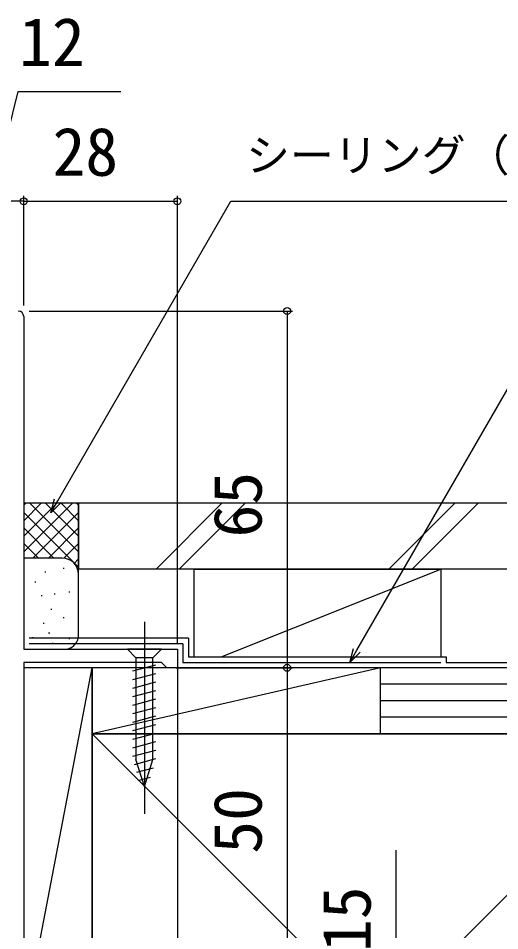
# Model space of a CAD drawing. Units: millimetres, scale not verified. Extents: x -525 to 525, y -783 to 778.
# Drawn here: x 174 to 261.7, y -443.6 to -277.4 of the extents above; entities that cross this region are included whole.
import ezdxf
from ezdxf.enums import TextEntityAlignment as Align

# ---------------------------------------------------------------- set-up
doc = ezdxf.new("R2010")
doc.units = ezdxf.units.MM
doc.header["$LTSCALE"] = 4
for name, color, linetype in [('0-2_YKK_11', 7, 'Continuous'), ('0-5_YKK_13', 4, 'Continuous'), ('0-7_YKK_D', 6, 'Continuous'), ('0-9_YSS_K', 3, 'Continuous'), ('0-A_YSS_KE', 3, 'Continuous')]:
    doc.layers.add(name, color=color, linetype=linetype)
doc.styles.add('ＭＳ ゴシック', font='')
doc.styles.get('ＭＳ ゴシック').set_extended_font_data('MS Gothic')

msp = doc.modelspace()

# ---------------------------------------------------------------- linework, layer by layer
at = {"layer": '0-2_YKK_11'}
msp.add_lwpolyline([(175, -331.7), (175, -392.3), (203, -392.3), (203, -395.7), (201.1, -395.7), (200.6, -395.2), (200.1, -394.7), (175, -394.7), (175, -445.7), (173.5, -445.7), (173.5, -458.2), (175, -458.2), (175, -460.7), (171, -460.7), (171, -445.7), (119, -445.7), (119, -443.9), (121, -443.9), (121, -435.7), (124.3, -435.7)], dxfattribs=at)
msp.add_arc((174, -331.7), 1, 0.00001, 89.99999, dxfattribs=at)
at = {"layer": '0-5_YKK_13'}
for p, q in [((197.001, -387.3), (197.001, -422.3)), ((200.101, -392.3), (193.901, -392.3)), ((193.901, -392.3), (195.451, -393.85)), ((200.101, -392.3), (198.551, -393.85)), ((195.451, -393.85), (195.451, -412.384)), ((198.551, -393.85), (195.451, -393.85)), ((198.551, -412.384), (198.551, -393.85)), ((194.901, -396.276), (199.101, -395.151)), ((194.901, -397.829), (199.101, -396.704)), ((194.901, -399.382), (199.101, -398.257)), ((194.901, -400.935), (199.101, -399.81)), ((194.901, -402.488), (199.101, -401.363)), ((194.901, -404.041), (199.101, -402.916)), ((194.901, -405.594), (199.101, -404.469)), ((194.901, -407.147), (199.101, -406.021)), ((194.901, -408.7), (199.101, -407.574)), ((194.901, -410.253), (199.101, -409.127)), ((194.901, -411.806), (199.101, -410.68)), ((195.159, -413.289), (199.101, -412.233)), ((197.001, -417.3), (195.451, -412.384)), ((195.611, -414.721), (198.647, -413.908)), ((197.001, -417.3), (198.551, -412.384)), ((196.062, -416.153), (198.112, -415.604))]:
    msp.add_line(p, q, dxfattribs=at)
at = {"layer": '0-7_YKK_D'}
for p, q in [((175, -310.7), (163, -310.7)), ((175, -329.7), (175, -309.7)), ((175, -326.7), (175, -309.7)), ((175, -310.7), (203, -310.7)), ((203, -391.3), (203, -309.7)), ((176, -330.7), (224, -330.7)), ((223, -330.7), (223, -395.7)), ((203, -395.589), (203, -645.7)), ((202.8, -395.7), (224, -395.7)), ((203.8, -395.7), (224, -395.7)), ((223, -395.7), (223, -445.7))]:
    msp.add_line(p, q, dxfattribs=at)
for points in [[(169, -310.7), (173.993, -290.7), (192.72, -290.7)], [(179.952, -367.461), (181.227, -365.253), (212.725, -310.7), (299.786, -310.7)], [(234.42, -394.7), (235.695, -392.492), (268.484, -335.7), (356.965, -335.7)], [(181.818, -365.594), (179.952, -367.461), (180.635, -364.911)], [(236.287, -392.833), (234.42, -394.7), (235.103, -392.15)], [(223, -453.2), (242.856, -447.649), (242.856, -428.921)]]:
    msp.add_lwpolyline(points, dxfattribs=at)
for centre in [(175, -310.7), (175, -310.7), (203, -310.7), (223, -330.7), (223, -395.7), (223, -395.7)]:
    msp.add_circle(centre, 0.637, dxfattribs=at)
at = {"layer": '0-9_YSS_K'}
for p, q in [((184.998, -365.7), (174.998, -365.7)), ((174.998, -374.558), (183.856, -365.7)), ((174.998, -371.729), (181.027, -365.7)), ((174.998, -368.901), (178.199, -365.7)), ((174.998, -366.073), (175.37, -365.7)), ((176.14, -365.7), (184.998, -374.558)), ((178.968, -365.7), (184.998, -371.729)), ((181.797, -365.7), (184.998, -368.901)), ((184.625, -365.7), (184.998, -366.073)), ((184.998, -378.7), (184.998, -365.7)), ((211.108, -365.7), (199.108, -377.7)), ((215.351, -365.7), (203.351, -377.7)), ((253.534, -365.7), (241.534, -377.7)), ((257.777, -365.7), (245.777, -377.7)), ((174.998, -367.386), (184.998, -377.386)), ((176.684, -375.7), (184.998, -367.386)), ((174.998, -370.215), (180.483, -375.7)), ((179.512, -375.7), (184.998, -370.215)), ((174.998, -373.043), (177.672, -375.718)), ((182.323, -375.718), (184.998, -373.043)), ((181.998, -375.7), (174.998, -375.7)), ((184.203, -376.666), (184.998, -375.872)), ((178.855, -378.195), (179.055, -378.195)), ((182.193, -377.528), (182.393, -377.528)), ((184.998, -389.8), (184.998, -378.7)), ((205.998, -377.7), (205.998, -393.7)), ((205.998, -377.7), (250.998, -377.7)), ((210.998, -393.7), (250.998, -377.7)), ((250.998, -377.7), (250.998, -393.7)), ((176.998, -380.026), (177.198, -380.026)), ((180.524, -382.201), (180.724, -382.201)), ((183.194, -381.867), (183.394, -381.867)), ((178.187, -382.535), (178.387, -382.535)), ((179.921, -384.994), (180.121, -384.994)), ((182.193, -386.541), (182.393, -386.541)), ((178.521, -387.542), (178.721, -387.542)), ((176.538, -390.151), (176.738, -390.151)), ((179.542, -389.32), (179.742, -389.32)), ((183.194, -390.382), (183.394, -390.382)), ((175.298, -392.3), (181.998, -392.3)), ((180.19, -391.214), (180.39, -391.214)), ((174.997, -460.7), (187.498, -395.7)), ((239.998, -395.7), (187.498, -407.7)), ((250.998, -395.7), (205.998, -395.7)), ((239.998, -407.7), (239.998, -395.7)), ((352.491, -395.7), (239.998, -395.7)), ((352.491, -398.7), (239.998, -398.7)), ((352.491, -401.7), (239.998, -401.7)), ((352.491, -404.7), (239.998, -404.7)), ((187.5, -512.7), (292.5, -407.7)), ((187.5, -407.7), (292.5, -512.7)), ((239.998, -407.7), (352.491, -407.7))]:
    msp.add_line(p, q, dxfattribs=at)
for points in [[(187.498, -460.7), (187.498, -395.7), (174.998, -395.7), (174.997, -460.7)], [(239.998, -407.7), (239.998, -395.7), (187.498, -395.7), (187.498, -407.7)]]:
    msp.add_lwpolyline(points, close=True, dxfattribs=at)
for centre, radius, start, end in [((181.998, -378.7), 3, 360, 90), ((182.39, -389.721), 2.609, 261.34878, 358.26236)]:
    msp.add_arc(centre, radius, start, end, dxfattribs=at)
at = {"layer": '0-A_YSS_KE'}
for p, q in [((352.491, -377.7), (184.998, -377.7)), ((204.998, -390.3), (175.998, -390.3)), ((203.998, -391.3), (175.998, -391.3)), ((251.998, -393.7), (251.998, -394.7)), ((251.998, -394.7), (352.491, -394.7))]:
    msp.add_line(p, q, dxfattribs=at)
for points in [[(352.491, -365.7), (184.998, -365.7), (184.998, -377.7)], [(204.998, -390.3), (204.998, -393.7), (251.998, -393.7)], [(203.998, -391.3), (203.998, -394.7), (250.998, -394.7)], [(292.5, -407.7), (187.5, -407.7), (187.5, -512.7), (292.5, -512.7)]]:
    msp.add_lwpolyline(points, dxfattribs=at)

# ---------------------------------------------------------------- texts
at = {"layer": '0-7_YKK_D', "style": 'ＭＳ ゴシック'}
for s, height, p in [('12', 8.798, (174.152, -288.7)), ('28', 8.798, (180.239, -308.7)), ('シーリング（別途）', 5.865, (215.514, -307.014))]:
    msp.add_text(s, height=height, dxfattribs=at).set_placement(p, align=Align.BOTTOM_LEFT)
for s, p in [('65', (221, -371.961)), ('50', (221, -429.564)), ('15', (240.856, -447.49))]:
    msp.add_text(s, height=8.798, rotation=90, dxfattribs=at).set_placement(p, align=Align.BOTTOM_LEFT)

doc.saveas('drawing.dxf')
